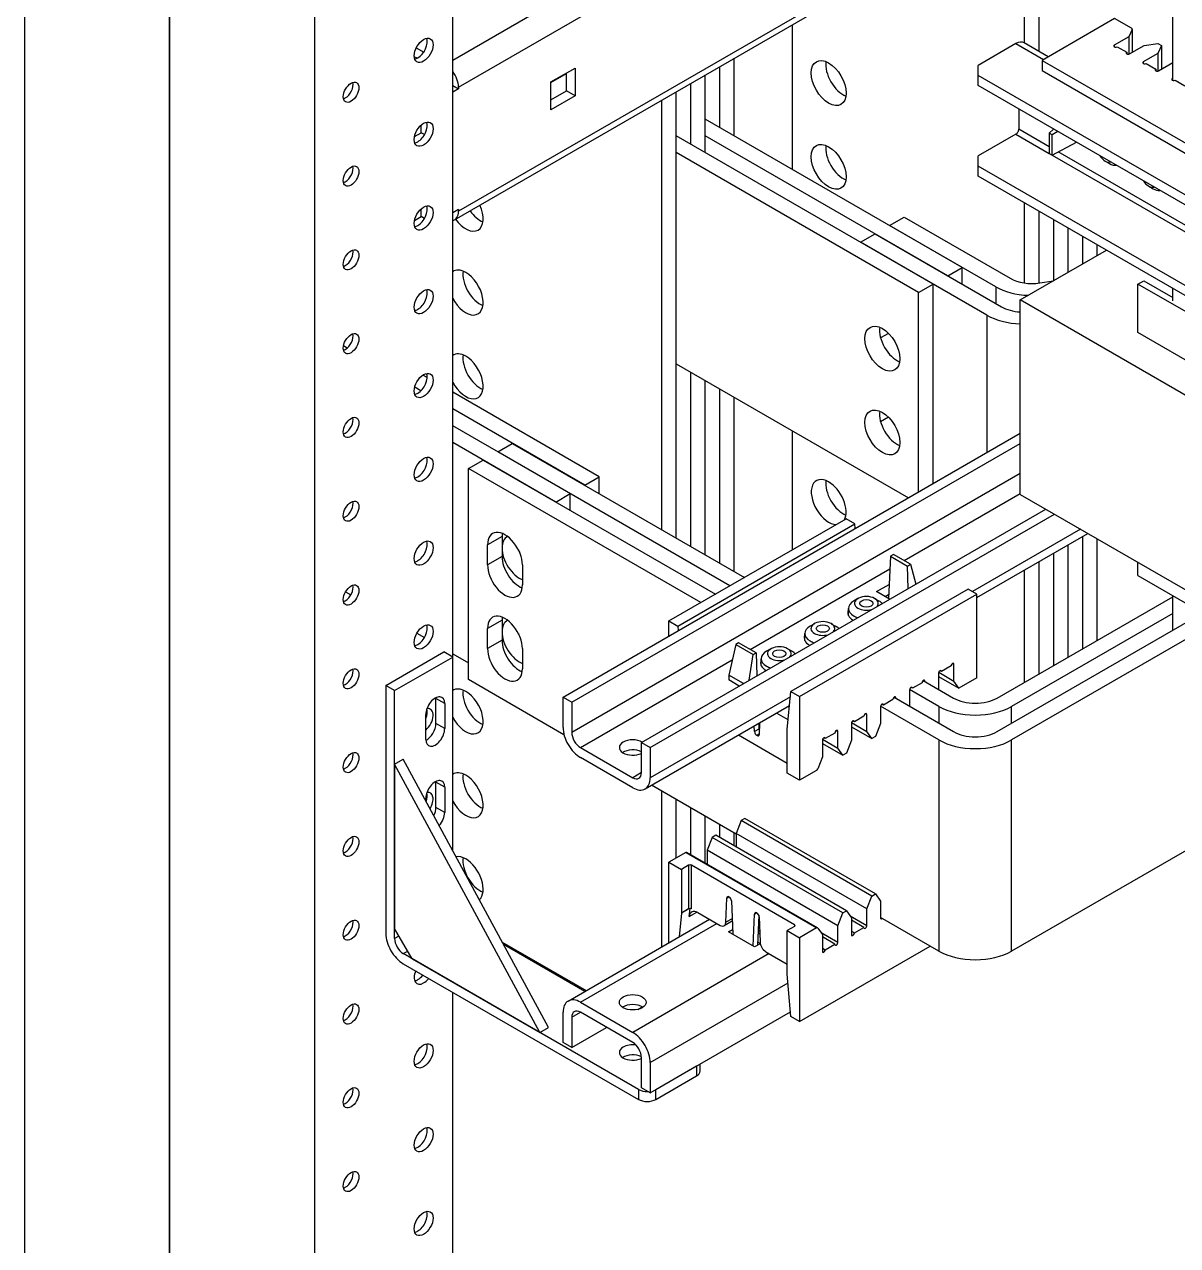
# Model space of a CAD drawing. Header units: millimetres. Extents: x -116965 to 323937, y 291661 to 566926.
# Drawn here: x -11378.6 to -11218.1, y 326078.7 to 326248.7 of the extents above; entities that cross this region are included whole.
import ezdxf

# ---------------------------------------------------------------- set-up
doc = ezdxf.new("R2010")
doc.units = ezdxf.units.MM
doc.layers.add('ALPHA', color=255, linetype='Continuous')

msp = doc.modelspace()

# ---------------------------------------------------------------- linework, layer by layer
at = {"layer": 'ALPHA'}
for p, q in [((-11378.630421, 326522.121045), (-11378.630421, 326055.55157)), ((-11358.427375, 326043.887336), (-11358.427375, 326510.456811)), ((-11358.42737, 326510.456808), (-11358.42737, 326043.887334)), ((-11319.031426, 326160.646347), (-11319.031426, 326509.873599)), ((-11338.224324, 326032.223099), (-11338.224324, 326498.792574)), ((-11220.642568, 326300.500547), (-11319.031426, 326243.695714)), ((-11318.223304, 326239.963158), (-11220.642568, 326296.301422)), ((-11219.834446, 326279.504921), (-11318.223304, 326222.700087)), ((-11318.755864, 326221.522946), (-11219.834446, 326278.635254)), ((-11239.431401, 326246.101742), (-11239.431401, 326267.320947)), ((-11237.411096, 326244.935318), (-11237.411096, 326268.48737)), ((-11218.824293, 326240.9046), (-11218.824293, 326255.753658)), ((-11271.756287, 326228.532206), (-11271.756287, 326248.658165)), ((-11226.905514, 326249.527832), (-11237.007039, 326243.695714)), ((-11224.550131, 326248.167952), (-11226.905514, 326249.527832)), ((-11224.945818, 326246.996693), (-11226.966123, 326245.830269)), ((-11224.476183, 326248.008615), (-11224.945818, 326246.996693)), ((-11224.945818, 326246.996693), (-11224.945818, 326244.552281)), ((-11224.476183, 326248.008615), (-11224.476183, 326244.795018)), ((-11224.466448, 326248.051309), (-11224.466448, 326244.800639)), ((-11324.096112, 326245.453388), (-11323.058113, 326244.854099)), ((-11240.643588, 326246.028561), (-11245.896382, 326242.99586)), ((-11240.643588, 326246.028561), (-11236.805009, 326243.812356)), ((-11236.135539, 326244.198875), (-11239.500731, 326246.14177)), ((-11226.966123, 326245.830269), (-11226.966123, 326245.596984)), ((-11226.562062, 326245.596984), (-11225.228661, 326244.827145)), ((-11225.228661, 326244.827145), (-11225.228661, 326244.59386)), ((-11224.8246, 326244.59386), (-11222.804294, 326245.760284)), ((-11222.804294, 326245.760284), (-11220.892257, 326246.056077)), ((-11220.392879, 326245.767761), (-11220.905208, 326244.663845)), ((-11220.892257, 326246.056077), (-11220.392879, 326245.767761)), ((-11220.392879, 326245.767761), (-11220.392879, 326242.48682)), ((-11323.985397, 326243.989758), (-11324.381011, 326244.218166)), ((-11279.837503, 326233.197898), (-11279.837503, 326243.992473)), ((-11237.007039, 326243.695714), (-11237.007039, 326242.296005)), ((-11237.007039, 326243.695714), (-11212.359317, 326229.465345)), ((-11220.905208, 326244.663845), (-11222.925513, 326243.497422)), ((-11222.925513, 326243.497422), (-11222.925513, 326243.264137)), ((-11222.521452, 326243.264137), (-11221.18805, 326242.494297)), ((-11220.905208, 326244.663845), (-11220.905208, 326242.219434)), ((-11220.783989, 326242.261013), (-11218.824293, 326243.392444)), ((-11305.35396, 326240.698005), (-11302.000254, 326242.634268)), ((-11305.35396, 326240.62802), (-11303.212437, 326241.864429)), ((-11303.212437, 326239.461596), (-11303.212437, 326241.934414)), ((-11302.000254, 326242.634268), (-11302.000254, 326238.761742)), ((-11283.878113, 326230.865051), (-11283.878113, 326241.659626)), ((-11281.857808, 326234.364322), (-11281.857808, 326242.826049)), ((-11245.896382, 326241.596151), (-11245.896382, 326242.99586)), ((-11095.787714, 326154.930871), (-11245.896382, 326241.596151)), ((-11245.896382, 326240.196443), (-11245.896382, 326241.596151)), ((-11237.007039, 326242.296005), (-11212.359317, 326228.065636)), ((-11221.18805, 326242.494297), (-11221.18805, 326242.261013)), ((-11319.031426, 326240.196443), (-11318.223304, 326239.729873)), ((-11318.223304, 326239.729873), (-11319.031426, 326239.263304)), ((-11318.223304, 326239.963158), (-11318.223304, 326239.729873)), ((-11305.35396, 326236.825478), (-11305.35396, 326240.698005)), ((-11285.898418, 326232.031474), (-11285.898418, 326240.493202)), ((-11095.787714, 326153.531163), (-11245.896382, 326240.196443)), ((-11218.824293, 326241.199567), (-11218.884903, 326241.164574)), ((-11218.884903, 326241.164574), (-11218.884903, 326240.93129)), ((-11218.480842, 326240.93129), (-11217.14744, 326240.16145)), ((-11305.35396, 326238.225187), (-11303.212437, 326239.461596)), ((-11302.000254, 326238.761742), (-11305.35396, 326236.825478)), ((-11302.000254, 326238.761742), (-11303.212437, 326239.461596)), ((-11289.939028, 326178.375985), (-11289.939028, 326238.160354)), ((-11287.918723, 326177.209561), (-11287.918723, 326239.326778)), ((-11240.239527, 326236.930456), (-11240.239527, 326234.13104)), ((-11323.415488, 326233.629477), (-11323.415488, 326234.696465)), ((-11248.118717, 326214.885049), (-11283.878113, 326235.530745)), ((-11324.339526, 326233.095984), (-11323.415488, 326233.629477)), ((-11322.951587, 326233.361644), (-11323.415488, 326233.629477)), ((-11252.159327, 326212.552201), (-11287.918723, 326233.197898)), ((-11250.139022, 326213.718625), (-11283.878113, 326233.197898)), ((-11240.643588, 326233.431185), (-11245.896382, 326230.398484)), ((-11240.643588, 326233.431185), (-11235.996887, 326230.748411)), ((-11235.996887, 326231.68155), (-11240.239527, 326234.13104)), ((-11235.996887, 326233.547828), (-11235.409051, 326234.14158)), ((-11235.592826, 326233.314543), (-11235.996887, 326233.547828)), ((-11235.996887, 326233.547828), (-11235.996887, 326230.748411)), ((-11234.818375, 326233.800553), (-11235.592826, 326233.314543)), ((-11235.592826, 326230.515126), (-11235.592826, 326233.314543)), ((-11235.592826, 326230.515126), (-11232.213406, 326232.296573)), ((-11254.179633, 326211.385778), (-11287.918723, 326230.865051)), ((-11245.896382, 326228.998775), (-11245.896382, 326230.398484)), ((-11235.996887, 326230.748411), (-11235.592826, 326230.515126)), ((-11235.592826, 326230.515126), (-11214.581653, 326218.38432)), ((-11214.581653, 326219.317459), (-11234.747971, 326230.960488)), ((-11228.218712, 326229.686965), (-11227.612621, 326229.337038)), ((-11245.896382, 326227.599067), (-11245.896382, 326228.998775)), ((-11095.787714, 326142.333495), (-11245.896382, 326228.998775)), ((-11095.787714, 326140.933787), (-11245.896382, 326227.599067)), ((-11222.157797, 326226.187694), (-11221.551705, 326225.837767)), ((-11323.415488, 326221.965241), (-11323.415488, 326223.032228)), ((-11318.223304, 326222.933372), (-11319.031426, 326222.466803)), ((-11318.223304, 326222.933372), (-11318.223304, 326222.700087)), ((-11239.431401, 326212.7086), (-11239.431401, 326223.866508)), ((-11237.411096, 326212.705336), (-11237.411096, 326222.700085)), ((-11324.339526, 326221.431747), (-11323.415488, 326221.965241)), ((-11322.951587, 326221.697407), (-11323.415488, 326221.965241)), ((-11258.220243, 326220.717167), (-11256.199938, 326221.883591)), ((-11256.199938, 326221.883591), (-11241.440051, 326213.361966)), ((-11235.390791, 326213.031967), (-11235.390791, 326221.533661)), ((-11262.260853, 326218.38432), (-11260.240548, 326219.550744)), ((-11260.240548, 326219.550744), (-11242.652234, 326209.396126)), ((-11243.460356, 326212.195542), (-11258.220243, 326220.717167)), ((-11233.370485, 326214.19839), (-11233.370485, 326220.367237)), ((-11244.672539, 326208.229702), (-11262.260853, 326218.38432)), ((-11231.35018, 326215.364814), (-11231.35018, 326219.200814)), ((-11229.329875, 326216.531238), (-11229.329875, 326218.03439)), ((-11240.037497, 326210.349189), (-11228.028107, 326217.282814)), ((-11250.139022, 326213.718625), (-11248.118717, 326214.885049)), ((-11248.118717, 326212.552201), (-11248.118717, 326214.885049)), ((-11254.179633, 326211.385778), (-11252.159327, 326212.552201)), ((-11252.159327, 326184.791318), (-11252.159327, 326212.552201)), ((-11237.300368, 326212.721555), (-11235.426278, 326213.011478)), ((-11223.673026, 326212.565394), (-11222.864904, 326213.031964)), ((-11223.673026, 326205.800137), (-11223.673026, 326212.565394)), ((-11211.551195, 326205.566852), (-11223.673026, 326212.565394)), ((-11222.864904, 326213.031964), (-11218.824293, 326210.699116)), ((-11254.179633, 326183.624894), (-11254.179633, 326211.385778)), ((-11243.460356, 326212.195542), (-11243.460356, 326209.862695)), ((-11218.824293, 326210.232547), (-11218.824293, 326211.96899)), ((-11240.037497, 326183.28816), (-11240.037497, 326210.349189)), ((-11203.672005, 326189.353563), (-11240.037497, 326210.349189)), ((-11244.672539, 326208.229702), (-11244.672539, 326189.113817)), ((-11258.375844, 326205.697107), (-11259.478855, 326205.060284)), ((-11211.551195, 326198.801595), (-11223.673026, 326205.800137)), ((-11332.898355, 326205.511411), (-11333.044707, 326205.595907)), ((-11333.728602, 326203.657907), (-11334.234765, 326203.950141)), ((-11287.918723, 326201.471174), (-11255.593846, 326182.808398)), ((-11322.570577, 326199.548666), (-11323.169434, 326199.894416)), ((-11285.898418, 326176.043137), (-11285.898418, 326200.30475)), ((-11283.878113, 326174.876714), (-11283.878113, 326199.138326)), ((-11323.448169, 326197.722496), (-11324.312147, 326198.221314)), ((-11298.626344, 326185.724457), (-11319.031426, 326197.505336)), ((-11281.857808, 326173.71029), (-11281.857808, 326197.971903)), ((-11279.837503, 326172.543866), (-11279.837503, 326196.805479)), ((-11300.64665, 326184.558033), (-11319.031426, 326195.172488)), ((-11258.375844, 326194.032871), (-11259.478855, 326193.396047)), ((-11302.666955, 326183.391609), (-11319.031426, 326192.839641)), ((-11271.756287, 326175.576571), (-11271.756287, 326192.139787)), ((-11304.68726, 326182.225186), (-11319.031426, 326190.506794)), ((-11312.76848, 326189.223728), (-11310.748175, 326190.390151)), ((-11310.748175, 326190.390151), (-11278.423294, 326171.727372)), ((-11303.677107, 326155.047514), (-11240.037497, 326191.78986)), ((-11302.464924, 326154.34766), (-11240.037497, 326190.390152)), ((-11280.443599, 326170.560949), (-11312.76848, 326189.223728)), ((-11316.80909, 326186.89088), (-11314.788785, 326188.057304)), ((-11314.788785, 326188.057304), (-11282.463904, 326169.394525)), ((-11316.80909, 326157.497003), (-11316.80909, 326186.89088)), ((-11284.484209, 326168.228101), (-11316.80909, 326186.89088)), ((-11240.037497, 326186.191026), (-11302.464924, 326150.148534)), ((-11300.64665, 326184.558033), (-11298.626344, 326185.724457)), ((-11298.626344, 326183.391609), (-11298.626344, 326185.724457)), ((-11304.68726, 326182.225186), (-11302.666955, 326183.391609)), ((-11302.666955, 326181.058762), (-11302.666955, 326183.391609)), ((-11256.199938, 326174.06022), (-11240.037497, 326183.39161)), ((-11240.037497, 326183.28816), (-11203.672005, 326162.292533)), ((-11292.76746, 326148.748826), (-11236.490538, 326181.240322)), ((-11291.555277, 326148.048972), (-11235.278355, 326180.540468)), ((-11288.92888, 326165.661969), (-11264.281158, 326179.892338)), ((-11287.716697, 326164.962115), (-11263.068975, 326179.192484)), ((-11263.068975, 326179.192484), (-11264.281158, 326179.892338)), ((-11263.011331, 326178.525911), (-11263.068975, 326179.192484)), ((-11312.162389, 326177.442848), (-11314.182694, 326176.276425)), ((-11312.162389, 326177.442848), (-11312.162389, 326174.643432)), ((-11231.641806, 326178.440905), (-11246.704504, 326169.744452)), ((-11246.098412, 326168.934823), (-11230.6376, 326177.861127)), ((-11231.35018, 326161.812774), (-11231.35018, 326177.449719)), ((-11229.329875, 326162.979197), (-11229.329875, 326177.106112)), ((-11314.182694, 326173.477008), (-11314.182694, 326176.276425)), ((-11235.390791, 326159.479926), (-11235.390791, 326175.116871)), ((-11233.370485, 326160.64635), (-11233.370485, 326176.283295)), ((-11312.162389, 326174.643432), (-11314.182694, 326173.477008)), ((-11309.333961, 326173.477008), (-11309.333961, 326170.677591)), ((-11258.101945, 326174.691775), (-11258.397191, 326168.796832)), ((-11257.697884, 326174.925059), (-11258.101945, 326174.691775)), ((-11258.101945, 326174.691775), (-11255.718597, 326173.315748)), ((-11255.314536, 326173.549033), (-11257.697884, 326174.925059)), ((-11255.718597, 326173.315748), (-11255.314536, 326173.549033)), ((-11255.314536, 326173.549033), (-11254.580675, 326170.795976)), ((-11237.411096, 326158.313503), (-11237.411096, 326173.950448)), ((-11223.673026, 326171.97385), (-11223.673026, 326173.840128)), ((-11277.615172, 326161.696129), (-11258.191155, 326172.91059)), ((-11255.625145, 326170.192951), (-11255.718597, 326173.315748)), ((-11239.431401, 326157.147079), (-11239.431401, 326172.784024)), ((-11223.673026, 326171.97385), (-11211.551195, 326164.975308)), ((-11247.310595, 326170.094379), (-11271.958318, 326155.86401)), ((-11260.038518, 326169.744452), (-11258.299442, 326170.748508)), ((-11246.098412, 326169.394525), (-11247.310595, 326170.094379)), ((-11333.94499, 326169.723267), (-11333.210255, 326169.299068)), ((-11270.746135, 326155.164156), (-11246.098412, 326169.394525)), ((-11262.624508, 326168.787985), (-11263.2306, 326168.438058)), ((-11260.280954, 326168.787985), (-11259.674863, 326168.438058)), ((-11258.220243, 326168.694671), (-11260.038518, 326169.744452)), ((-11258.371634, 326169.30712), (-11258.826334, 326169.044598)), ((-11246.098412, 326157.730288), (-11246.098412, 326169.394525)), ((-11243.269985, 326154.930871), (-11218.824293, 326169.044598)), ((-11218.824293, 326164.378903), (-11218.824293, 326169.174433)), ((-11263.967017, 326166.446133), (-11263.967017, 326167.411605)), ((-11243.269985, 326150.265176), (-11214.783683, 326166.71175)), ((-11218.824293, 326166.71175), (-11241.24968, 326153.764448)), ((-11312.162389, 326165.778612), (-11314.182694, 326164.612188)), ((-11312.162389, 326165.778612), (-11312.162389, 326162.979195)), ((-11288.92888, 326165.661969), (-11287.716697, 326164.962115)), ((-11288.92888, 326163.562407), (-11288.92888, 326165.661969)), ((-11287.716697, 326164.962115), (-11287.659053, 326164.295542)), ((-11268.685423, 326165.288714), (-11269.291515, 326164.938787)), ((-11266.341869, 326165.288714), (-11265.735778, 326164.938787)), ((-11324.000607, 326163.981875), (-11322.951587, 326163.376223)), ((-11314.182694, 326161.812771), (-11314.182694, 326164.612188)), ((-11270.027932, 326162.946862), (-11270.027932, 326163.912334)), ((-11214.783683, 326164.378903), (-11241.24968, 326149.098753)), ((-11312.162389, 326162.979195), (-11314.182694, 326161.812771)), ((-11309.333961, 326161.812771), (-11309.333961, 326159.013354)), ((-11279.635477, 326162.395983), (-11280.589412, 326158.141072)), ((-11279.231416, 326162.629268), (-11279.635477, 326162.395983)), ((-11279.635477, 326162.395983), (-11277.211111, 326160.996275)), ((-11276.80705, 326161.229559), (-11279.231416, 326162.629268)), ((-11274.746339, 326161.789443), (-11275.35243, 326161.439516)), ((-11272.402785, 326161.789443), (-11271.796693, 326161.439516)), ((-11328.32483, 326156.680507), (-11320.243609, 326161.346202)), ((-11327.112647, 326155.980653), (-11319.031426, 326160.646347)), ((-11319.031426, 326160.646347), (-11320.243609, 326161.346202)), ((-11319.031426, 326161.112917), (-11316.80909, 326159.829851)), ((-11319.031426, 326133.725289), (-11319.031426, 326160.646347)), ((-11301.252741, 326148.048972), (-11280.116102, 326160.252216)), ((-11277.746411, 326157.421233), (-11277.211111, 326160.996275)), ((-11277.211111, 326160.996275), (-11276.80705, 326161.229559)), ((-11276.80705, 326161.229559), (-11276.689199, 326158.031614)), ((-11276.088847, 326159.447591), (-11276.088847, 326160.413063)), ((-11280.589412, 326158.141072), (-11280.615764, 326157.456432)), ((-11278.544512, 326156.960449), (-11280.589412, 326158.141072)), ((-11251.411815, 326158.39515), (-11251.411815, 326156.132288)), ((-11251.387214, 326158.520917), (-11249.270291, 326157.298711)), ((-11251.007754, 326158.628434), (-11251.209784, 326158.745077)), ((-11249.674352, 326159.398274), (-11251.007754, 326158.628434)), ((-11249.472322, 326159.748201), (-11249.270291, 326159.631559)), ((-11249.270291, 326157.298711), (-11249.270291, 326159.631559)), ((-11328.32483, 326156.680507), (-11328.32483, 326122.154366)), ((-11327.112647, 326155.980653), (-11328.32483, 326156.680507)), ((-11303.538456, 326149.835199), (-11316.80909, 326157.497003)), ((-11280.645629, 326157.846931), (-11280.599713, 326157.87344)), ((-11280.60171, 326157.821574), (-11280.645629, 326157.846931)), ((-11279.150604, 326156.610522), (-11280.615764, 326157.456432)), ((-11255.048364, 326156.295587), (-11255.250394, 326156.412229)), ((-11253.714963, 326157.065427), (-11255.048364, 326156.295587)), ((-11253.566351, 326157.37621), (-11249.3309, 326154.930871)), ((-11253.512932, 326157.415354), (-11253.310902, 326157.298711)), ((-11253.310902, 326157.228726), (-11253.310902, 326157.298711)), ((-11251.411815, 326157.943534), (-11248.570437, 326156.303064)), ((-11248.570437, 326156.303064), (-11249.270291, 326157.298711)), ((-11246.098412, 326157.730288), (-11248.570437, 326156.303064)), ((-11327.112647, 326121.454512), (-11327.112647, 326155.980653)), ((-11321.354777, 326151.373279), (-11321.354777, 326154.87255)), ((-11320.142594, 326154.172696), (-11321.354777, 326154.87255)), ((-11303.677107, 326150.848388), (-11303.677107, 326155.047514)), ((-11303.677107, 326155.047514), (-11302.464924, 326154.34766)), ((-11272.029502, 326155.123058), (-11291.555277, 326143.849846)), ((-11272.46794, 326150.559407), (-11271.958318, 326155.86401)), ((-11271.958318, 326155.86401), (-11270.746135, 326155.164156)), ((-11270.746135, 326155.164156), (-11270.746135, 326143.499919)), ((-11257.755573, 326154.732579), (-11259.088974, 326153.96274)), ((-11257.606961, 326155.043363), (-11249.3309, 326150.265176)), ((-11257.553542, 326155.082506), (-11257.351512, 326154.965864)), ((-11257.351512, 326154.895879), (-11257.351512, 326154.965864)), ((-11255.452425, 326156.062302), (-11255.452425, 326153.79944)), ((-11251.351205, 326153.764448), (-11255.445235, 326156.128137)), ((-11320.142594, 326154.172696), (-11320.142594, 326150.673425)), ((-11302.464924, 326154.34766), (-11302.464924, 326150.148534)), ((-11292.265357, 326142.280325), (-11272.147445, 326153.895407)), ((-11259.493035, 326153.729455), (-11259.493035, 326151.396608)), ((-11251.351205, 326149.098753), (-11259.485845, 326153.795289)), ((-11259.088974, 326153.96274), (-11259.291005, 326154.079382)), ((-11251.351205, 326153.764448), (-11251.351205, 326151.4316)), ((-11241.24968, 326151.4316), (-11241.24968, 326153.764448)), ((-11322.768991, 326149.157074), (-11322.768991, 326152.656345)), ((-11320.142594, 326150.673425), (-11321.354777, 326151.373279)), ((-11276.445326, 326151.414024), (-11276.415592, 326150.607181)), ((-11276.310796, 326151.491695), (-11276.360451, 326149.878478)), ((-11272.347211, 326151.889413), (-11273.98457, 326152.834742)), ((-11272.33975, 326151.893721), (-11272.347211, 326151.889413)), ((-11263.533645, 326151.396608), (-11263.533645, 326149.06376)), ((-11263.509045, 326151.522375), (-11261.392122, 326150.300169)), ((-11263.129584, 326151.629892), (-11263.331615, 326151.746535)), ((-11261.796183, 326152.399732), (-11263.129584, 326151.629892)), ((-11261.594152, 326152.749659), (-11261.392122, 326152.633017)), ((-11261.392122, 326150.300169), (-11261.392122, 326152.633017)), ((-11259.493035, 326151.396608), (-11260.192889, 326149.592838)), ((-11279.237363, 326149.802041), (-11272.467434, 326145.893421)), ((-11277.021684, 326150.257253), (-11277.051418, 326151.064097)), ((-11276.415592, 326150.607181), (-11277.021684, 326150.257253)), ((-11276.718924, 326149.747728), (-11276.358062, 326149.956071)), ((-11276.663312, 326149.71562), (-11276.718924, 326149.747728)), ((-11276.360075, 326149.890694), (-11276.663312, 326149.71562)), ((-11276.429341, 326150.980245), (-11276.328334, 326150.921929)), ((-11272.467434, 326150.559115), (-11272.46794, 326150.559407)), ((-11272.467434, 326144.493712), (-11272.467434, 326150.559115)), ((-11265.836793, 326150.066885), (-11267.170195, 326149.297045)), ((-11265.634763, 326150.416812), (-11265.432732, 326150.300169)), ((-11265.432732, 326147.967322), (-11265.432732, 326150.300169)), ((-11263.533645, 326150.944992), (-11260.692268, 326149.304522)), ((-11260.692268, 326149.304522), (-11261.392122, 326150.300169)), ((-11260.192889, 326149.592838), (-11260.692268, 326149.304522)), ((-11301.252741, 326148.048972), (-11293.979643, 326143.849846)), ((-11292.76746, 326144.549701), (-11292.76746, 326148.748826)), ((-11292.76746, 326148.748826), (-11291.555277, 326148.048972)), ((-11291.555277, 326148.048972), (-11291.555277, 326143.849846)), ((-11267.574256, 326149.06376), (-11267.574256, 326146.730913)), ((-11267.574256, 326148.612145), (-11264.732878, 326146.971675)), ((-11267.549655, 326149.189528), (-11265.432732, 326147.967322)), ((-11267.170195, 326149.297045), (-11267.372225, 326149.413687)), ((-11264.732878, 326146.971675), (-11265.432732, 326147.967322)), ((-11263.533645, 326149.06376), (-11264.2335, 326147.259991)), ((-11251.351205, 326149.098753), (-11251.351205, 326119.704876)), ((-11241.24968, 326119.704876), (-11241.24968, 326149.098753)), ((-11327.112647, 326145.716124), (-11325.900463, 326146.415978)), ((-11305.697413, 326109.090421), (-11325.900463, 326146.415978)), ((-11293.979643, 326142.450138), (-11301.252741, 326146.649263)), ((-11267.574256, 326146.730913), (-11268.215789, 326145.077458)), ((-11264.2335, 326147.259991), (-11264.732878, 326146.971675)), ((-11306.909596, 326108.390566), (-11327.112647, 326145.716124)), ((-11327.112647, 326145.716124), (-11327.112647, 326122.85422)), ((-11292.76746, 326144.549701), (-11293.979643, 326143.849846)), ((-11270.746135, 326143.499919), (-11272.467434, 326144.493712)), ((-11268.390752, 326144.8598), (-11270.746135, 326143.499919)), ((-11321.354777, 326139.709042), (-11321.354777, 326143.208313)), ((-11320.142594, 326142.508459), (-11321.354777, 326143.208313)), ((-11279.574868, 326135.999815), (-11291.359194, 326142.803499)), ((-11320.142594, 326142.508459), (-11320.142594, 326139.009188)), ((-11289.939028, 326120.281223), (-11289.939028, 326141.983566)), ((-11322.768991, 326140.630517), (-11322.768991, 326140.992108)), ((-11320.142594, 326139.009188), (-11321.354777, 326139.709042)), ((-11287.918723, 326132.652182), (-11287.918723, 326140.817142)), ((-11285.898418, 326133.13572), (-11285.898418, 326139.650718)), ((-11283.878113, 326131.969296), (-11283.878113, 326138.484295)), ((-11278.875014, 326137.87357), (-11279.574868, 326136.0698)), ((-11278.375635, 326138.161886), (-11278.875014, 326137.87357)), ((-11260.692268, 326127.375757), (-11278.875014, 326137.87357)), ((-11260.192889, 326127.664073), (-11278.375635, 326138.161886)), ((-11281.857808, 326135.506624), (-11281.857808, 326137.317871)), ((-11279.837503, 326134.340201), (-11279.837503, 326136.151447)), ((-11261.392122, 326125.571987), (-11279.574868, 326136.0698)), ((-11279.574868, 326136.0698), (-11279.574868, 326134.188569)), ((-11282.915624, 326135.540722), (-11283.615478, 326133.736953)), ((-11282.416245, 326135.829039), (-11282.915624, 326135.540722)), ((-11264.732878, 326125.042909), (-11282.915624, 326135.540722)), ((-11264.2335, 326125.331225), (-11282.416245, 326135.829039)), ((-11214.783683, 326134.985026), (-11241.24968, 326119.704876)), ((-11286.573498, 326133.428848), (-11288.92888, 326132.068967)), ((-11286.573498, 326133.428848), (-11268.390752, 326122.931035)), ((-11268.247895, 326122.945186), (-11286.430641, 326133.442999)), ((-11265.432732, 326123.23914), (-11283.615478, 326133.736953)), ((-11283.615478, 326133.736953), (-11283.615478, 326131.817664)), ((-11288.92888, 326120.864432), (-11288.92888, 326132.068967)), ((-11288.92888, 326132.068967), (-11287.20758, 326131.075174)), ((-11286.197428, 326131.658386), (-11287.20758, 326131.075174)), ((-11287.20758, 326131.075174), (-11287.20758, 326125.009771)), ((-11286.197428, 326131.658386), (-11286.197428, 326125.592983)), ((-11271.457282, 326123.381444), (-11285.793367, 326131.658386)), ((-11285.793367, 326125.592983), (-11285.793367, 326131.658386)), ((-11260.692268, 326127.375757), (-11260.192889, 326127.664073)), ((-11260.192889, 326127.664073), (-11259.493035, 326126.668425)), ((-11280.993851, 326123.722554), (-11280.890198, 326127.090117)), ((-11280.890198, 326127.090117), (-11280.597913, 326127.258868)), ((-11280.587337, 326127.252975), (-11280.531725, 326127.220867)), ((-11280.228965, 326126.711341), (-11280.057106, 326122.047866)), ((-11261.392122, 326125.571987), (-11260.692268, 326127.375757)), ((-11259.493035, 326126.668425), (-11259.493035, 326124.335578)), ((-11302.967027, 326112.759505), (-11283.266079, 326124.133852)), ((-11287.207075, 326125.009479), (-11287.52757, 326121.673479)), ((-11286.197428, 326125.592983), (-11287.20758, 326125.009771)), ((-11287.20758, 326125.009771), (-11287.207075, 326125.009479)), ((-11286.182641, 326125.600936), (-11287.207075, 326125.009479)), ((-11286.10898, 326124.521803), (-11286.001432, 326125.641261)), ((-11286.10898, 326124.521803), (-11285.030145, 326125.144669)), ((-11284.903437, 326125.079182), (-11281.80148, 326123.288266)), ((-11280.137051, 326124.217227), (-11280.993851, 326123.722554)), ((-11277.193543, 326120.394587), (-11277.021684, 326124.859617)), ((-11277.021684, 326124.859617), (-11276.732088, 326125.026815)), ((-11276.718924, 326125.019546), (-11276.663312, 326124.987438)), ((-11276.433907, 326124.733713), (-11276.595836, 326120.526675)), ((-11276.360451, 326124.474866), (-11276.256798, 326120.987615)), ((-11265.432732, 326123.23914), (-11264.732878, 326125.042909)), ((-11264.732878, 326125.042909), (-11264.2335, 326125.331225)), ((-11264.2335, 326125.331225), (-11263.533645, 326124.335578)), ((-11261.392122, 326123.23914), (-11263.699233, 326124.571151)), ((-11263.533645, 326124.335578), (-11263.533645, 326122.002731)), ((-11261.392122, 326123.23914), (-11261.392122, 326125.571987)), ((-11251.351205, 326119.704876), (-11259.493035, 326124.405564)), ((-11324.68828, 326118.655095), (-11327.112647, 326122.85422)), ((-11301.252741, 326112.589692), (-11282.261874, 326123.554074)), ((-11280.124259, 326123.870092), (-11281.230052, 326123.231662)), ((-11280.645629, 326122.387651), (-11280.081628, 326122.713277)), ((-11277.00908, 326120.288088), (-11280.645629, 326122.387651)), ((-11276.300113, 326122.444898), (-11276.51718, 326122.570221)), ((-11271.457282, 326123.148159), (-11272.467434, 326122.564947)), ((-11272.467434, 326122.564947), (-11270.746135, 326121.571154)), ((-11272.467434, 326116.499544), (-11272.467434, 326122.564947)), ((-11271.457282, 326123.381444), (-11271.457282, 326123.148159)), ((-11268.390752, 326122.931035), (-11270.746135, 326121.571154)), ((-11268.215789, 326122.915408), (-11267.574256, 326122.002731)), ((-11265.432732, 326120.906292), (-11265.432732, 326123.23914)), ((-11261.796183, 326123.005855), (-11263.533645, 326124.008979)), ((-11263.533645, 326122.4693), (-11263.129584, 326122.236015)), ((-11263.129584, 326122.236015), (-11261.796183, 326123.005855)), ((-11326.506555, 326121.804439), (-11327.112647, 326121.454512)), ((-11312.125656, 326120.966734), (-11300.438672, 326114.219251)), ((-11276.225019, 326120.740766), (-11277.00908, 326120.288088)), ((-11276.231629, 326120.772365), (-11276.578667, 326120.972728)), ((-11276.288424, 326122.05163), (-11276.531734, 326122.192105)), ((-11270.746135, 326121.571154), (-11270.746135, 326109.906917)), ((-11265.432732, 326120.906292), (-11267.739843, 326122.238303)), ((-11267.574256, 326122.002731), (-11267.574256, 326119.669883)), ((-11265.836793, 326120.673008), (-11267.574256, 326121.676132)), ((-11267.170195, 326119.903168), (-11265.836793, 326120.673008)), ((-11325.900463, 326119.354949), (-11325.294372, 326119.704876)), ((-11293.171521, 326100.458885), (-11325.900463, 326119.354949)), ((-11300.640703, 326114.102609), (-11311.941992, 326120.627411)), ((-11274.988775, 326119.354949), (-11293.979643, 326108.390566)), ((-11275.449168, 326119.620757), (-11272.467434, 326117.899252)), ((-11270.746135, 326109.906917), (-11252.563389, 326120.40473)), ((-11267.574256, 326120.136453), (-11267.170195, 326119.903168)), ((-11325.900463, 326117.955241), (-11293.171521, 326099.059177)), ((-11324.68828, 326118.655095), (-11306.909596, 326108.390566)), ((-11272.467434, 326116.500127), (-11272.46794, 326116.499836)), ((-11272.46794, 326116.499836), (-11272.467434, 326116.499544)), ((-11271.958318, 326110.606771), (-11272.46794, 326116.499836)), ((-11319.031426, 326043.304124), (-11319.031426, 326113.9894)), ((-11291.555277, 326104.191441), (-11272.361827, 326115.272785)), ((-11301.252741, 326112.589692), (-11293.979643, 326108.390566)), ((-11303.677107, 326106.990858), (-11303.677107, 326111.189983)), ((-11302.464924, 326110.490129), (-11301.252741, 326111.189983)), ((-11302.464924, 326110.490129), (-11302.464924, 326106.291004)), ((-11293.979643, 326106.990858), (-11301.252741, 326111.189983)), ((-11293.272536, 326111.598231), (-11292.666445, 326111.948159)), ((-11291.555277, 326099.992316), (-11272.015962, 326111.273345)), ((-11270.746135, 326109.906917), (-11271.958318, 326110.606771)), ((-11306.909596, 326108.390566), (-11305.697413, 326109.090421)), ((-11302.464924, 326106.291004), (-11297.616192, 326109.090421)), ((-11302.464924, 326106.291004), (-11303.677107, 326106.990858)), ((-11292.76746, 326100.69217), (-11292.76746, 326104.891295)), ((-11291.555277, 326104.191441), (-11291.555277, 326099.992316)), ((-11290.747155, 326100.458885), (-11285.090301, 326103.724872)), ((-11285.090301, 326103.724872), (-11285.090301, 326102.325163)), ((-11284.588198, 326103.025017), (-11284.588198, 326104.014761)), ((-11290.747155, 326099.059177), (-11285.090301, 326102.325163)), ((-11293.171521, 326100.458885), (-11293.171521, 326099.059177)), ((-11291.555277, 326099.992316), (-11292.76746, 326100.69217)), ((-11290.747155, 326099.059177), (-11290.747155, 326100.458885))]:
    msp.add_line(p, q, dxfattribs=at)
for centre, major_axis, start_param, end_param in [((-11224.752162, 326248.051309), (-0.285714, 0), 2.8797932658, 3.926990817), ((-11323.072036, 326245.095422), (0.928571, 1.608333), 2.3561944902, 8.6393797974), ((-11323.880158, 326245.561992), (0.928571, 1.608333), 3.926990817, 5.8329886172), ((-11240.643588, 326244.162283), (1.142857, 1.979487), 0, 0.7853981634), ((-11226.764092, 326245.713627), (-0.285714, 0), 5.4977871438, 8.6393797974), ((-11225.02663, 326244.710502), (-0.285714, 0), 5.4977871438, 8.6393797974), ((-11323.880158, 326245.561992), (0.928571, 1.608333), 3.5917893435, 3.926990817), ((-11266.705524, 326240.54637), (-1.714286, 2.96923), 0.7853981634, 7.0685834706), ((-11264.685219, 326241.712794), (-1.714286, 2.96923), 0.6301372461, 2.5114554075), ((-11222.723482, 326243.380779), (-0.285714, 0), 5.4977871438, 8.6393797974), ((-11320.041578, 326241.012939), (-1.285714, 2.226922), 3.926990817, 4.9087561736), ((-11220.98602, 326242.377655), (-0.285714, 0), 5.4977871438, 8.6393797974), ((-11333.173562, 326239.263304), (0.771429, 1.336153), 2.3561944902, 8.6393797974), ((-11333.981684, 326239.729873), (0.771429, 1.336153), 3.926990817, 5.7318997087), ((-11218.682872, 326241.047932), (-0.285714, 0), 5.4977871438, 8.6393797974), ((-11333.981684, 326239.729873), (0.771429, 1.336153), 3.692878252, 3.926990817), ((-11323.072036, 326233.431185), (0.928571, 1.608333), 2.3561944902, 8.6393797974), ((-11323.880158, 326233.897755), (0.928571, 1.608333), 3.926990817, 5.8329886172), ((-11240.643588, 326233.897755), (0.285714, 0.494872), 3.926990817, 5.4977871438), ((-11323.880158, 326233.897755), (0.928571, 1.608333), 3.5917893435, 3.926990817), ((-11266.705524, 326228.882133), (-1.714286, 2.96923), 0.7853981634, 7.0685834706), ((-11264.685219, 326230.048557), (-1.714286, 2.96923), 0.6301372461, 2.5114554075), ((-11228.218712, 326231.040017), (-0.828571, 1.435128), 1.6734785186, 3.0389104618), ((-11333.173562, 326227.599067), (0.771429, 1.336153), 2.3561944902, 8.6393797974), ((-11333.981684, 326228.065636), (0.771429, 1.336153), 3.926990817, 5.7318997087), ((-11227.612621, 326231.389944), (-1.257143, 2.177435), 2.3561944902, 2.9066760324), ((-11333.981684, 326228.065636), (0.771429, 1.336153), 3.692878252, 3.926990817), ((-11222.157797, 326227.540746), (-0.828571, 1.435128), 1.6734785186, 3.0389104618), ((-11221.551705, 326227.890673), (-1.257143, 2.177435), 2.3561944902, 2.9066760324), ((-11323.072036, 326221.766949), (0.928571, 1.608333), 2.3561944902, 8.6393797974), ((-11323.880158, 326222.233518), (0.928571, 1.608333), 3.926990817, 5.8329886172), ((-11320.041578, 326223.749869), (-1.285714, 2.226922), 2.9452254604, 3.926990817), ((-11317.213151, 326223.050015), (-1.714286, 2.96923), 1.7322410895, 4.5509442177), ((-11315.192846, 326224.216438), (-1.714286, 2.96923), 1.7322410895, 2.5114554075), ((-11315.192846, 326224.216438), (-1.714286, 2.96923), 1.7322410895, 2.5114554075), ((-11323.880158, 326222.233518), (0.928571, 1.608333), 3.5917893435, 3.926990817), ((-11333.173562, 326215.93483), (0.771429, 1.336153), 2.3561944902, 8.6393797974), ((-11333.981684, 326216.4014), (0.771429, 1.336153), 3.926990817, 5.7318997087), ((-11333.981684, 326216.4014), (0.771429, 1.336153), 3.692878252, 3.926990817), ((-11317.213151, 326211.385778), (-1.714286, 2.96923), 5.4977871438, 6.3458492228), ((-11317.213151, 326211.385778), (-1.714286, 2.96923), 1.5081324112, 5.4977871438), ((-11315.192846, 326212.552201), (-1.714286, 2.96923), 0.6301372461, 2.5114554075), ((-11238.409593, 326215.111602), (-4.285714, 0), 0.7853981634, 1.8325957146), ((-11323.072036, 326210.102712), (0.928571, 1.608333), 2.3561944902, 8.6393797974), ((-11323.880158, 326210.569281), (0.928571, 1.608333), 3.926990817, 5.8329886172), ((-11238.409593, 326215.111602), (-7.142857, 0), 0.7853981634, 1.5001491003), ((-11323.880158, 326210.569281), (0.928571, 1.608333), 3.5917893435, 3.926990817), ((-11239.621776, 326211.145761), (-4.285714, 0), 0.7853981634, 1.4736420074), ((-11239.621776, 326211.145761), (-7.142857, 0), 0.7853981634, 1.5125624875), ((-11333.173562, 326204.270593), (0.771429, 1.336153), 2.3561944902, 8.6393797974), ((-11259.230395, 326203.570739), (-1.714286, 2.96923), 0.7853981634, 7.0685834706), ((-11257.21009, 326204.737163), (-1.714286, 2.96923), 0.6301372461, 2.5114554075), ((-11333.981684, 326204.737163), (0.771429, 1.336153), 3.926990817, 5.7318997087), ((-11333.981684, 326204.737163), (0.771429, 1.336153), 3.692878252, 3.926990817), ((-11317.213151, 326199.721541), (-1.714286, 2.96923), 5.4977871438, 6.3458492228), ((-11317.213151, 326199.721541), (-1.714286, 2.96923), 1.5081324112, 5.4977871438), ((-11315.192846, 326200.887965), (-1.714286, 2.96923), 0.6301372461, 2.5114554075), ((-11323.072036, 326198.438475), (0.928571, 1.608333), 2.3561944902, 8.6393797974), ((-11323.880158, 326198.905044), (0.928571, 1.608333), 3.926990817, 5.8329886172), ((-11323.880158, 326198.905044), (0.928571, 1.608333), 3.5917893435, 3.926990817), ((-11259.230395, 326191.906502), (-1.714286, 2.96923), 0.7853981634, 7.0685834706), ((-11333.173562, 326192.606356), (0.771429, 1.336153), 2.3561944902, 8.6393797974), ((-11333.981684, 326193.072926), (0.771429, 1.336153), 3.926990817, 5.7318997087), ((-11257.21009, 326193.072926), (-1.714286, 2.96923), 0.6301372461, 2.5114554075), ((-11333.981684, 326193.072926), (0.771429, 1.336153), 3.692878252, 3.926990817), ((-11323.072036, 326186.774238), (0.928571, 1.608333), 2.3561944902, 8.6393797974), ((-11323.880158, 326187.240807), (0.928571, 1.608333), 3.926990817, 5.8329886172), ((-11323.880158, 326187.240807), (0.928571, 1.608333), 3.5917893435, 3.926990817), ((-11266.705524, 326182.225186), (-1.714286, 2.96923), 5.4977871438, 9.0849408187), ((-11264.685219, 326183.391609), (-1.714286, 2.96923), 0.6301372461, 2.5114554075), ((-11266.705524, 326182.225186), (-1.714286, 2.96923), 3.4814297956, 5.4977871438), ((-11333.173562, 326180.942119), (0.771429, 1.336153), 2.3561944902, 8.6393797974), ((-11333.981684, 326181.408689), (0.771429, 1.336153), 3.926990817, 5.7318997087), ((-11333.981684, 326181.408689), (0.771429, 1.336153), 3.692878252, 3.926990817), ((-11323.072036, 326175.110001), (0.928571, 1.608333), 2.3561944902, 8.6393797974), ((-11323.880158, 326175.576571), (0.928571, 1.608333), 3.926990817, 5.8329886172), ((-11311.758328, 326174.876716), (-1.714286, 2.96923), 3.926990817, 7.0685834706), ((-11309.738022, 326176.04314), (-1.714286, 2.96923), 0.6301372461, 0.7853981634), ((-11309.738022, 326174.410147), (-1.714286, 2.96923), 6.2392963985, 7.0685834706), ((-11309.738022, 326174.410147), (-1.714286, 2.96923), 0.7853981634, 2.5236425694), ((-11307.717717, 326175.576571), (-1.714286, 2.96923), 1.2513092297, 1.4722375383), ((-11323.880158, 326175.576571), (0.928571, 1.608333), 3.5917893435, 3.926990817), ((-11311.758328, 326172.077299), (-1.714286, 2.96923), 0.7853981634, 3.926990817), ((-11309.738022, 326173.243723), (-1.714286, 2.96923), 0.7853981634, 2.5114554075), ((-11333.173562, 326169.277883), (0.771429, 1.336153), 2.3561944902, 8.6393797974), ((-11333.981684, 326169.744452), (0.771429, 1.336153), 3.926990817, 5.7318997087), ((-11333.981684, 326169.744452), (0.771429, 1.336153), 3.692878252, 3.926990817), ((-11261.452731, 326167.411605), (-2.514286, 0), 5.4977871438, 7.0685834706), ((-11261.452731, 326168.111459), (-1.657143, 0), 2.6792309902, 7.0685834706), ((-11261.452731, 326168.111459), (-0.914286, 0), 2.3561944902, 8.6393797974), ((-11261.452731, 326167.411605), (-2.514286, 0), 3.6389326797, 3.926990817), ((-11259.578124, 326169.245359), (-0.571429, 0.989743), 4.1796710721, 4.2105489252), ((-11311.758328, 326163.212479), (-1.714286, 2.96923), 3.926990817, 7.0685834706), ((-11261.452731, 326166.828393), (-2.6, 0), 6.0256982978, 7.0685834706), ((-11261.452731, 326168.111459), (-1.657143, 0), 0.7853981634, 2.0331579902), ((-11323.072036, 326163.445764), (0.928571, 1.608333), 2.3561944902, 8.6393797974), ((-11323.880158, 326163.912334), (0.928571, 1.608333), 3.926990817, 5.8329886172), ((-11309.738022, 326164.378903), (-1.714286, 2.96923), 0.6301372461, 0.7853981634), ((-11309.738022, 326162.74591), (-1.714286, 2.96923), 6.2392963985, 7.0685834706), ((-11267.513646, 326163.912334), (-2.514286, 0), 5.4977871438, 7.0685834706), ((-11267.513646, 326164.612188), (-1.657143, 0), 2.6792309902, 7.0685834706), ((-11267.513646, 326164.612188), (-0.914286, 0), 2.3561944902, 8.6393797974), ((-11267.513646, 326163.912334), (-2.514286, 0), 3.6389326797, 3.926990817), ((-11261.452731, 326167.411605), (-2.514286, 0), 0.7853981634, 1.0734563007), ((-11309.738022, 326162.74591), (-1.714286, 2.96923), 0.7853981634, 2.5236425694), ((-11307.717717, 326163.912334), (-1.714286, 2.96923), 1.2513092297, 1.4722375383), ((-11267.513646, 326163.329122), (-2.6, 0), 6.0256982978, 7.0685834706), ((-11267.513646, 326164.612188), (-1.657143, 0), 0.7853981634, 2.0331579902), ((-11323.880158, 326163.912334), (0.928571, 1.608333), 3.5917893435, 3.926990817), ((-11311.758328, 326160.413063), (-1.714286, 2.96923), 0.7853981634, 3.926990817), ((-11309.738022, 326161.579486), (-1.714286, 2.96923), 0.7853981634, 2.5114554075), ((-11273.574562, 326161.112917), (-1.657143, 0), 2.6792309902, 7.0685834706), ((-11273.574562, 326161.112917), (-0.914286, 0), 2.3561944902, 8.6393797974), ((-11267.513646, 326163.912334), (-2.514286, 0), 0.7853981634, 1.0734563007), ((-11273.574562, 326159.829851), (-2.6, 0), 6.0256982978, 7.0685834706), ((-11273.574562, 326160.413063), (-2.514286, 0), 5.4977871438, 7.0685834706), ((-11273.574562, 326161.112917), (-1.657143, 0), 0.7853981634, 2.0331579902), ((-11273.574562, 326160.413063), (-2.514286, 0), 3.6389326797, 3.926990817), ((-11249.472322, 326159.514916), (0.142857, 0.247436), 5.4977871438, 8.6393797974), ((-11333.173562, 326157.613646), (0.771429, 1.336153), 2.3561944902, 8.6393797974), ((-11333.981684, 326158.080215), (0.771429, 1.336153), 3.926990817, 5.7318997087), ((-11273.574562, 326160.413063), (-2.514286, 0), 0.7853981634, 1.0734563007), ((-11251.209784, 326158.511792), (0.142857, 0.247436), 5.4977871438, 8.6393797974), ((-11333.981684, 326158.080215), (0.771429, 1.336153), 3.692878252, 3.926990817), ((-11255.250394, 326156.178945), (0.142857, 0.247436), 5.4977871438, 8.6393797974), ((-11253.512932, 326157.182069), (0.142857, 0.247436), 5.4977871438, 8.6393797974), ((-11321.455792, 326153.414521), (0.928571, 1.608333), 5.4977871438, 8.6393797974), ((-11322.667975, 326154.114375), (0.928571, 1.608333), 5.4977871438, 5.5720240931), ((-11317.213151, 326153.064593), (-1.714286, 2.96923), 5.4977871438, 6.3458493056), ((-11317.213151, 326153.064593), (-1.714286, 2.96923), 1.5081323283, 5.4977871438), ((-11315.192846, 326154.231017), (-1.714286, 2.96923), 0.6301372461, 2.5114554075), ((-11257.553542, 326154.849222), (0.142857, 0.247436), 5.4977871438, 8.6393797974), ((-11246.300443, 326156.680507), (-4.285714, 0), 0.7853981634, 2.3561944902), ((-11323.072036, 326151.781527), (0.928571, 1.608333), 4.1598587872, 6.7102154213), ((-11323.880158, 326152.248097), (0.928571, 1.608333), 4.935716961, 5.8010336593), ((-11259.291005, 326153.846097), (0.142857, 0.247436), 5.4977871438, 8.6393797974), ((-11246.300443, 326156.680507), (-7.142857, 0), 0.7853981634, 2.3561944902), ((-11322.667975, 326150.615104), (0.928571, 1.608333), 3.8527538677, 5.4977871438), ((-11272.347211, 326153.289121), (-0.857143, 1.484615), 2.3561944902, 2.3617043931), ((-11263.331615, 326151.51325), (0.142857, 0.247436), 5.4977871438, 8.6393797974), ((-11261.594152, 326152.516374), (0.142857, 0.247436), 5.4977871438, 8.6393797974), ((-11321.455792, 326149.91525), (0.928571, 1.608333), 2.3561944902, 5.4977871438), ((-11301.252741, 326149.44868), (-1.714286, 2.96923), 0.7853981634, 2.3561944902), ((-11301.252741, 326149.44868), (-0.857143, 1.484615), 0.7853981634, 2.3561944902), ((-11276.718924, 326150.097655), (-0.214286, 0.371154), 0.8288490588, 2.3561944902), ((-11276.663312, 326150.065547), (-0.214286, 0.371154), 2.3561944902, 3.8920842319), ((-11276.112833, 326150.447582), (-0.214286, 0.371154), 0.8288490588, 1.4798786113), ((-11265.634763, 326150.183527), (0.142857, 0.247436), 5.4977871438, 8.6393797974), ((-11246.300443, 326152.014812), (-4.285714, 0), 0.7853981634, 2.3561944902), ((-11293.979643, 326148.048972), (-1.857143, 0), 5.4977871438, 8.5651428481), ((-11293.979643, 326148.048972), (-1.857143, 0), 3.926990817, 5.4977871438), ((-11267.372225, 326149.180403), (0.142857, 0.247436), 5.4977871438, 8.6393797974), ((-11246.300443, 326152.014812), (-7.142857, 0), 0.7853981634, 2.3561944902), ((-11333.173562, 326145.949409), (0.771429, 1.336153), 2.3561944902, 8.6393797974), ((-11333.981684, 326146.415978), (0.771429, 1.336153), 3.926990817, 5.7318997087), ((-11293.979643, 326146.649263), (-1.857143, 0), 4.0012277663, 5.5720240931), ((-11333.981684, 326146.415978), (0.771429, 1.336153), 3.692878252, 3.926990817), ((-11317.213151, 326141.400356), (-1.714286, 2.96923), 5.4977871438, 6.3458493056), ((-11293.979643, 326145.249555), (-0.857143, 1.484615), 2.3561944902, 3.926990817), ((-11268.390752, 326145.093085), (0.142857, 0.247436), 3.926990817, 4.9741883682), ((-11321.455792, 326141.750284), (0.928571, 1.608333), 5.4977871438, 8.6393797974), ((-11322.667975, 326142.450138), (0.928571, 1.608333), 5.4977871438, 5.5720240931), ((-11317.213151, 326141.400356), (-1.714286, 2.96923), 1.5081323283, 5.4977871438), ((-11315.192846, 326142.56678), (-1.714286, 2.96923), 0.6301372461, 2.5114554075), ((-11293.979643, 326145.249555), (-1.714286, 2.96923), 2.3561944902, 3.926990817), ((-11323.880158, 326140.58386), (0.928571, 1.608333), 5.009039722, 5.8010336593), ((-11323.072036, 326140.11729), (0.928571, 1.608333), 4.6805721508, 6.7102154213), ((-11322.667975, 326138.950867), (0.928571, 1.608333), 4.8085158987, 5.4977871438), ((-11321.455792, 326138.251013), (0.928571, 1.608333), 4.3581809155, 5.4977871438), ((-11333.173562, 326134.285172), (0.771429, 1.336153), 2.3561944902, 8.6393797974), ((-11333.981684, 326134.751741), (0.771429, 1.336153), 3.926990817, 5.7318997087), ((-11333.981684, 326134.751741), (0.771429, 1.336153), 3.692878252, 3.926990817), ((-11317.213151, 326129.73612), (-1.714286, 2.96923), 5.4977871438, 6.0836670279), ((-11315.192846, 326130.902543), (-1.714286, 2.96923), 0.6301372461, 2.5114554075), ((-11286.573498, 326133.195563), (0.142857, 0.247436), 0, 0.7853981634), ((-11317.213151, 326129.73612), (-1.714286, 2.96923), 3.2459447263, 5.4977871438), ((-11285.995397, 326131.541744), (-0.285714, 0), 3.926990817, 5.4977871438), ((-11280.587337, 326126.903048), (-0.214286, 0.371154), 5.4977871438, 7.0336768855), ((-11280.531725, 326126.87094), (-0.214286, 0.371154), 3.9704417124, 5.4977871438), ((-11333.173562, 326122.620935), (0.771429, 1.336153), 2.3561944902, 8.6393797974), ((-11285.995397, 326125.47634), (-0.285714, 0), 5.427038432, 5.4977871438), ((-11285.995397, 326125.47634), (-0.285714, 0), 3.926990817, 5.427038432), ((-11284.903437, 326123.679473), (-0.857143, 1.484615), 5.4977871438, 6.9638637155), ((-11276.718924, 326124.669619), (-0.214286, 0.371154), 5.4977871438, 7.0251325752), ((-11276.663312, 326124.637511), (-0.214286, 0.371154), 3.961897402, 5.4977871438), ((-11259.291005, 326124.45222), (0.142857, 0.247436), 2.3561944902, 4.1945832122), ((-11333.981684, 326123.087505), (0.771429, 1.336153), 3.926990817, 5.7318997087), ((-11281.80148, 326124.221405), (-0.571429, 0.989743), 2.3561944902, 3.8920842319), ((-11271.659312, 326123.264801), (-0.285714, 0), 2.3561944902, 3.926990817), ((-11268.390752, 326122.69775), (0.142857, 0.247436), 6.0213859194, 7.0685834706), ((-11261.594152, 326123.122497), (0.142857, 0.247436), 2.3561944902, 5.4977871438), ((-11333.981684, 326123.087505), (0.771429, 1.336153), 3.692878252, 3.926990817), ((-11325.900463, 326120.754657), (-1.714286, 2.96923), 0.7853981634, 2.3561944902), ((-11325.900463, 326120.754657), (-0.857143, 1.484615), 0.7853981634, 2.3561944902), ((-11275.449168, 326120.553896), (-0.571429, 0.989743), 0.8203047484, 2.3561944902), ((-11265.634763, 326120.78965), (0.142857, 0.247436), 2.3561944902, 5.4977871438), ((-11263.331615, 326122.119373), (0.142857, 0.247436), 2.3561944902, 5.4977871438), ((-11267.372225, 326119.786526), (0.142857, 0.247436), 2.3561944902, 5.4977871438), ((-11246.300443, 326122.620935), (-7.142857, 0), 0.7853981634, 2.3561944902), ((-11323.072036, 326116.788817), (0.928571, 1.608333), 1.7901218131, 3.926990817), ((-11323.880158, 326117.255386), (0.928571, 1.608333), 3.5917893435, 3.926990817), ((-11323.880158, 326117.255386), (0.928571, 1.608333), 3.926990817, 4.4930634941), ((-11323.072036, 326116.788817), (0.928571, 1.608333), 3.926990817, 4.4930634941), ((-11333.173562, 326110.956698), (0.771429, 1.336153), 2.3561944902, 8.6393797974), ((-11333.981684, 326111.423268), (0.771429, 1.336153), 3.926990817, 5.7318997087), ((-11301.252741, 326109.790275), (-1.714286, 2.96923), 5.4977871438, 7.0685834706), ((-11293.979643, 326112.589692), (-1.857143, 0), 2.3561944902, 8.6393797974), ((-11293.979643, 326111.189983), (-1.857143, 0), 3.8527538677, 5.5720240931), ((-11301.252741, 326109.790275), (-0.857143, 1.484615), 5.4977871438, 7.0685834706), ((-11333.981684, 326111.423268), (0.771429, 1.336153), 3.692878252, 3.926990817), ((-11323.072036, 326105.12458), (0.928571, 1.608333), 2.3561944902, 8.6393797974), ((-11293.979643, 326105.591149), (-1.714286, 2.96923), 3.926990817, 5.4977871438), ((-11323.880158, 326105.591149), (0.928571, 1.608333), 3.926990817, 5.8329886172), ((-11293.979643, 326105.591149), (-1.857143, 0), 5.4977871438, 8.5651428481), ((-11293.979643, 326104.191441), (-1.857143, 0), 4.0039943744, 5.5720240931), ((-11293.979643, 326105.591149), (-1.857143, 0), 4.4678876693, 5.4977871438), ((-11293.979643, 326105.591149), (-0.857143, 1.484615), 3.926990817, 5.4977871438), ((-11323.880158, 326105.591149), (0.928571, 1.608333), 3.5917893435, 3.926990817), ((-11286.302484, 326103.025017), (-1.714286, 0), 2.3561944902, 3.1415926536), ((-11333.173562, 326099.292461), (0.771429, 1.336153), 2.3561944902, 8.6393797974), ((-11333.981684, 326099.759031), (0.771429, 1.336153), 3.926990817, 5.7318997087), ((-11291.959338, 326101.158739), (-1.714286, 0), 0.7853981634, 1.626466834), ((-11291.959338, 326099.759031), (-1.714286, 0), 0.7853981634, 2.3561944902), ((-11333.981684, 326099.759031), (0.771429, 1.336153), 3.692878252, 3.926990817), ((-11323.072036, 326093.460343), (0.928571, 1.608333), 2.3561944902, 8.6393797974), ((-11323.880158, 326093.926912), (0.928571, 1.608333), 3.926990817, 5.8329886172), ((-11323.880158, 326093.926912), (0.928571, 1.608333), 3.5917893435, 3.926990817), ((-11333.173562, 326087.628225), (0.771429, 1.336153), 2.3561944902, 8.6393797974), ((-11333.981684, 326088.094794), (0.771429, 1.336153), 3.926990817, 5.7318997087), ((-11333.981684, 326088.094794), (0.771429, 1.336153), 3.692878252, 3.926990817), ((-11323.072036, 326081.796106), (0.928571, 1.608333), 2.3561944902, 8.6393797974), ((-11323.880158, 326082.262676), (0.928571, 1.608333), 3.926990817, 5.8329886172), ((-11323.880158, 326082.262676), (0.928571, 1.608333), 3.5917893435, 3.926990817)]:
    msp.add_ellipse(centre, major_axis=major_axis, ratio=0.5773502692, start_param=start_param, end_param=end_param, dxfattribs=at)

doc.saveas('drawing.dxf')
